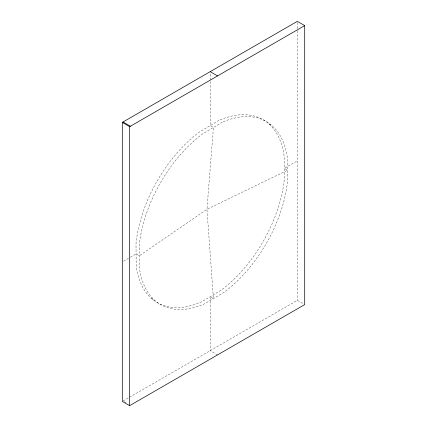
<?xml version="1.0" encoding="UTF-8"?>
<svg xmlns="http://www.w3.org/2000/svg" width="427" height="427" viewBox="0 0 427 427"><rect width="100%" height="100%" fill="white"/><g stroke="black" fill="none" stroke-linecap="round" stroke-linejoin="round"><path stroke-width="0.32" stroke-dasharray="2.13 1.6" d="M123.446 261.239L129.776 257.588M130.347 257.257L136.101 253.932L139.335 255.8L206.956 209.289L287.515 170.25L284.281 168.382L297.336 160.846M123.045 400.964L297.336 300.341L303.57 303.939M268.935 123.91L272.17 125.778M151.452 298.404L154.681 300.272M217.556 354.906L210.191 350.652L210.191 296.712L213.425 298.58L206.956 209.289L213.425 127.47L210.191 125.602L210.191 72.996M124.177 401.62L126.445 402.928M297.336 22.679L297.336 29.986M297.336 30.648L297.336 300.341M219.072 120.355L199.564 131.884A105.677 61.013 -60 0 0 135.994 243.742L136.224 266.133A105.677 61.013 -60 0 0 201.314 301.958L220.818 290.429A105.677 61.013 -60 0 0 284.387 178.571L284.158 156.181A105.677 61.013 -60 0 0 219.072 120.355M222.302 122.223L202.798 133.752A105.677 61.013 -60 0 0 139.229 245.61L139.458 268.001A105.677 61.013 -60 0 0 204.549 303.827L224.052 292.298A105.677 61.013 -60 0 0 287.622 180.44L287.392 158.049A105.677 61.013 -60 0 0 222.302 122.223"/><path stroke-width="0.64" d="M122.298 122.41L297.336 21.35L304.702 25.604L304.702 304.59L129.664 405.65L122.298 401.396L122.298 122.41L129.664 126.659L304.702 25.604M210.191 71.661L217.556 75.915M123.045 121.978L130.411 126.232M129.664 126.659L129.664 405.65"/></g></svg>
